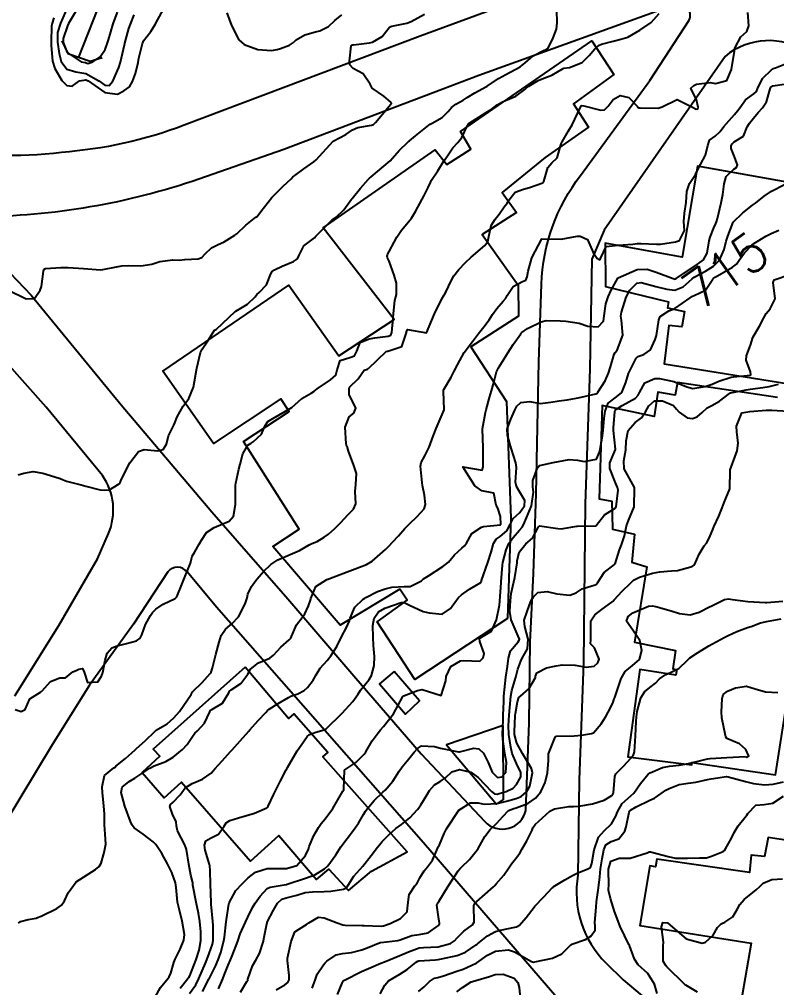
# Model space of a CAD drawing. Header units: metres. Extents: x 292545 to 299085, y 7450245 to 7463078.
# Drawn here: x 298413.3 to 298492.7, y 7451201.5 to 7451303 of the extents above; entities that cross this region are included whole.
import ezdxf
from ezdxf.enums import TextEntityAlignment as Align

# ---------------------------------------------------------------- set-up
doc = ezdxf.new("R2010")
doc.units = ezdxf.units.M
for name, color, linetype in [('Cotas', 45, 'Continuous'), ('Curvas de Nivel 1m', 11, 'Continuous'), ('Curvas de Nivel 5m', 15, 'Continuous'), ('Edificações', 30, 'Continuous'), ('Hidrografia', 140, 'Continuous'), ('Pontes e viadutos', 190, 'Continuous'), ('Vias Primárias', 230, 'Continuous')]:
    doc.layers.add(name, color=color, linetype=linetype)
doc.styles.add('Style-STANDARD', font='STANDARD.shx')

msp = doc.modelspace()

# ---------------------------------------------------------------- linework, layer by layer
at = {"layer": 'Curvas de Nivel 1m', "flags": 128}
for points, elevation in [([(298413.18, 7451255.27), (298413.78, 7451255.45), (298414.74, 7451255.6), (298415.78, 7451255.45), (298417.46, 7451254.93), (298417.77, 7451254.8), (298417.9, 7451254.73), (298418.23, 7451254.6), (298419.77, 7451254.21), (298420.26, 7451254.08), (298421.76, 7451253.68), (298422.67, 7451253.64), (298423.77, 7451254.33), (298423.86, 7451254.45), (298423.9, 7451254.54), (298423.98, 7451254.74), (298424.87, 7451256.52), (298425.8, 7451257.71), (298426.4, 7451257.91), (298427.81, 7451257.78), (298428.36, 7451257.93), (298428.71, 7451258.48), (298428.94, 7451259.36), (298429.48, 7451260.47), (298429.61, 7451260.71), (298429.85, 7451261.34), (298430.47, 7451262.46), (298431.05, 7451263.28), (298431.55, 7451264.45), (298431.91, 7451266.44), (298432.28, 7451268.09), (298432.45, 7451268.43), (298433.05, 7451269.32), (298433.74, 7451270.42), (298433.89, 7451270.5), (298433.96, 7451270.54), (298435.93, 7451272.39), (298435.98, 7451272.42), (298437.22, 7451273.15), (298438, 7451273.94), (298438.2, 7451274.17), (298438.42, 7451274.37), (298439.19, 7451275.19), (298439.66, 7451276.35), (298439.8, 7451276.59), (298440.04, 7451276.76), (298440.85, 7451277.14), (298442.05, 7451277.62), (298442.45, 7451277.91), (298442.61, 7451278.31), (298443.1, 7451279.27), (298444.08, 7451280.02), (298444.24, 7451280.13), (298444.39, 7451280.3), (298446.1, 7451281.99), (298446.26, 7451282.11), (298446.49, 7451282.27), (298447.3, 7451283.07), (298448.12, 7451284.16), (298448.16, 7451284.22), (298448.18, 7451284.25), (298449.05, 7451285.33), (298449.85, 7451286.23), (298450, 7451286.39), (298450.16, 7451286.52), (298452.17, 7451288.2), (298453.1, 7451289.28), (298454.06, 7451290.18), (298454.13, 7451290.24), (298454.19, 7451290.29), (298454.83, 7451290.8), (298456.22, 7451291.95), (298456.34, 7451292.03), (298456.58, 7451292.15), (298457.63, 7451292.74), (298458.24, 7451293.36), (298458.59, 7451293.78), (298459.04, 7451294.12), (298459.81, 7451294.56), (298460.25, 7451294.83), (298461.03, 7451295.33), (298462.27, 7451295.98), (298462.33, 7451296.02), (298462.43, 7451296.08), (298463.51, 7451296.84), (298464.28, 7451297.23), (298465.78, 7451298.04), (298466.3, 7451298.47), (298467.14, 7451299.19), (298468.31, 7451299.79), (298468.47, 7451299.85), (298468.72, 7451300.01), (298469.23, 7451301.1), (298469.58, 7451302), (298469.67, 7451302.67), (298469.64, 7451304)], 709), ([(298413.22, 7451208.24), (298413.44, 7451208.44), (298414.24, 7451208.65), (298415.08, 7451208.79), (298415.22, 7451208.83), (298415.59, 7451209), (298417.23, 7451209.8), (298417.71, 7451210.13), (298418.02, 7451210.6), (298418.42, 7451211.43), (298419.27, 7451212.59), (298421.29, 7451213.88), (298421.66, 7451214.18), (298421.88, 7451214.55), (298422.18, 7451215.67), (298422.35, 7451216.55), (298422.31, 7451217.57), (298422.22, 7451218.55), (298422.22, 7451219.68), (298422.16, 7451220.55), (298422.02, 7451221.91), (298421.98, 7451222.55), (298422.23, 7451223.72), (298423.2, 7451224.54), (298423.33, 7451224.62), (298423.41, 7451224.71), (298424.42, 7451225.53), (298425.43, 7451226.42), (298425.54, 7451226.52), (298426.53, 7451227.42), (298427.46, 7451228.33), (298427.55, 7451228.4), (298427.65, 7451228.49), (298428.78, 7451229.17), (298429.48, 7451229.77), (298430.07, 7451230.46), (298431.3, 7451232.24), (298431.43, 7451232.44), (298431.46, 7451232.49), (298431.5, 7451232.55), (298432.45, 7451233.5), (298433.31, 7451234.42), (298433.4, 7451234.56), (298433.54, 7451235.02), (298433.81, 7451236.16), (298433.89, 7451236.42), (298434.25, 7451237.73), (298434.46, 7451238.41), (298434.92, 7451239.07), (298435.6, 7451239.68), (298436.27, 7451240.39), (298436.97, 7451241.73), (298437.17, 7451242.38), (298437.26, 7451242.75), (298437.64, 7451243.57), (298437.98, 7451244.04), (298438.23, 7451244.36), (298438.9, 7451245.12), (298439.67, 7451245.87), (298440.39, 7451246.34), (298441.68, 7451246.9), (298442.66, 7451247.34), (298443.69, 7451247.93), (298443.94, 7451248.05), (298444.5, 7451248.29), (298445.25, 7451248.73), (298445.7, 7451249.06), (298446.36, 7451249.63), (298446.98, 7451250.26), (298447.73, 7451251.06), (298448.31, 7451251.67), (298448.56, 7451252.24), (298448.49, 7451253.51), (298448.56, 7451254.24), (298448.62, 7451255.41), (298448.34, 7451256.24), (298447.81, 7451257.74), (298447.68, 7451258.12), (298447.63, 7451258.25), (298447.55, 7451258.52), (298447.44, 7451260.26), (298447.85, 7451261.34), (298448.36, 7451261.74), (298448.56, 7451262.24), (298447.88, 7451263.7), (298447.86, 7451264.25), (298447.85, 7451264.28), (298447.89, 7451264.46), (298448.8, 7451265.34), (298449.45, 7451266.23), (298449.79, 7451266.35), (298449.91, 7451266.4), (298451.76, 7451268.2), (298451.89, 7451268.24), (298451.93, 7451268.24), (298453.39, 7451268.73), (298453.88, 7451270.18), (298453.88, 7451270.26), (298453.97, 7451270.51), (298455.96, 7451270.16), (298456.81, 7451272.15), (298457.57, 7451273.71), (298457.82, 7451274.13), (298457.9, 7451274.24), (298458.01, 7451274.41), (298458.55, 7451275.6), (298458.83, 7451276.12), (298459.35, 7451276.8), (298460.05, 7451277.54), (298460.64, 7451278.1), (298462.07, 7451279.3), (298462.4, 7451279.75), (298462.46, 7451280.08), (298462.75, 7451281.42), (298463.16, 7451282.07), (298463.59, 7451282.59), (298464.12, 7451283.36), (298464.41, 7451283.77), (298464.6, 7451284.06), (298465.28, 7451284.9), (298466.14, 7451285.23), (298466.78, 7451285.39), (298468.15, 7451285.88), (298468.22, 7451285.94), (298468.25, 7451286.01), (298468.68, 7451287.5), (298469.12, 7451288), (298469.66, 7451288.52), (298470.1, 7451289.99), (298470.13, 7451290.06), (298470.2, 7451290.17), (298470.85, 7451291.34), (298471.22, 7451291.98), (298472.1, 7451293.82), (298472.19, 7451293.96), (298472.24, 7451293.99), (298472.47, 7451293.96), (298474.24, 7451293.52), (298474.64, 7451293.54), (298475, 7451293.93), (298475.53, 7451294.64), (298476.25, 7451295.04), (298477.17, 7451294.82), (298478.09, 7451293.89), (298478.16, 7451293.8), (298478.24, 7451293.76), (298478.37, 7451293.76), (298480.24, 7451293.7), (298480.66, 7451293.86), (298482.25, 7451294.63), (298483.84, 7451293.82), (298484.24, 7451293.62), (298484.4, 7451293.66), (298484.44, 7451293.82), (298484.25, 7451294.58), (298483.68, 7451295.83), (298483.99, 7451296.1), (298484.27, 7451296.23), (298485.69, 7451296.39), (298486.27, 7451296.31), (298487.45, 7451296.61), (298487.93, 7451297.78), (298488.24, 7451299.7), (298488.25, 7451299.77), (298488.26, 7451299.83), (298488.32, 7451300.07), (298488.92, 7451301.18), (298489.54, 7451301.76), (298489.75, 7451302.36), (298489.66, 7451303.76)], 711), ([(298416.9, 7451303.18), (298416.74, 7451302.63), (298416.66, 7451302.3), (298416.64, 7451300.63), (298416.64, 7451300.3), (298416.78, 7451298.63), (298417.03, 7451297.88), (298417.75, 7451296.62), (298418.27, 7451296.1), (298418.83, 7451296.04), (298419.6, 7451296.59), (298420.27, 7451296.69), (298420.52, 7451296.58), (298422.25, 7451295.35), (298423.6, 7451295.2), (298424.26, 7451295.52), (298424.83, 7451295.96), (298425.15, 7451296.52), (298425.46, 7451297.34), (298425.75, 7451298.52), (298425.84, 7451298.97), (298426.22, 7451300.51), (298426.24, 7451300.58), (298426.32, 7451300.76), (298427.09, 7451301.74), (298427.55, 7451302.5), (298427.82, 7451303.02), (298428.36, 7451304.03)], 707), ([(298418.36, 7451304.31), (298417.6, 7451302.62), (298417.31, 7451301.64), (298417.31, 7451300.62), (298417.47, 7451299.46), (298417.68, 7451298.62), (298418.28, 7451297.82), (298419.22, 7451297.53), (298420.28, 7451297.35), (298421.62, 7451296.57), (298422.27, 7451296.13), (298422.71, 7451296.11), (298423.1, 7451296.55), (298423.74, 7451297.99), (298423.92, 7451298.54), (298424.31, 7451300.34), (298424.34, 7451300.5), (298424.35, 7451300.53), (298424.79, 7451302.07), (298424.95, 7451302.52), (298425.35, 7451303.52)], 706), ([(298435.05, 7451303.71), (298435.54, 7451302.4), (298436.32, 7451300.88), (298436.85, 7451300.38), (298438.31, 7451299.86), (298439.74, 7451299.78), (298440.31, 7451299.88), (298440.68, 7451299.97), (298441.61, 7451300.33), (298442.03, 7451300.61), (298442.32, 7451300.87), (298443.22, 7451301.42), (298444.33, 7451301.71), (298444.8, 7451301.83), (298445.71, 7451302.28), (298446.35, 7451302.9), (298447.1, 7451303.52)], 707), ([(298412.09, 7451274.68), (298414, 7451273.71), (298414.89, 7451273.75), (298415.49, 7451274.64), (298415.62, 7451275.03), (298415.85, 7451276.63), (298415.86, 7451276.81), (298416.04, 7451276.91), (298417.64, 7451277.01), (298418.04, 7451277.01), (298418.43, 7451277), (298420.04, 7451276.9), (298421.81, 7451276.78), (298422.04, 7451276.8), (298423.5, 7451277.08), (298424.04, 7451277.17), (298424.71, 7451277.2), (298426.04, 7451277.17), (298427.19, 7451277.35), (298428.04, 7451277.64), (298429.38, 7451277.81), (298430.05, 7451277.78), (298430.64, 7451277.86), (298432.05, 7451277.9), (298432.43, 7451278.05), (298432.79, 7451278.43), (298433.43, 7451279.06), (298434.07, 7451279.38), (298434.77, 7451279.71), (298435.89, 7451280.39), (298436.08, 7451280.55), (298437.02, 7451281.45), (298438.1, 7451282.27), (298438.21, 7451282.37), (298438.62, 7451282.87), (298439.76, 7451284.35), (298439.93, 7451284.54), (298440.13, 7451284.74), (298440.95, 7451285.52), (298441.78, 7451286.32), (298441.97, 7451286.51), (298442.16, 7451286.66), (298443.13, 7451287.34), (298444.17, 7451288.08), (298444.41, 7451288.3), (298446.19, 7451290.27), (298447.51, 7451290.95), (298448.21, 7451291.44), (298448.76, 7451291.7), (298450.22, 7451291.92), (298450.43, 7451292.02), (298450.62, 7451292.22), (298452.24, 7451294.14), (298452.28, 7451294.17), (298452.31, 7451294.2), (298452.25, 7451294.36), (298451.51, 7451294.96), (298450.27, 7451295.8), (298450.05, 7451296.22), (298449.35, 7451297.3), (298448.29, 7451297.89), (298447.94, 7451298.25), (298447.9, 7451298.65), (298448.07, 7451300.25), (298448.22, 7451300.34), (298448.31, 7451300.36), (298449.98, 7451300.56), (298450.32, 7451300.64), (298451.32, 7451301.22), (298452.11, 7451302.2), (298452.25, 7451302.29), (298452.34, 7451302.32), (298453.9, 7451302.64), (298454.35, 7451302.81), (298455.76, 7451303.56)], 708), ([(298427.53, 7451200.49), (298428.11, 7451201.51), (298428.91, 7451202.47), (298429.02, 7451202.61), (298429.16, 7451203.02), (298429.49, 7451204.14), (298429.62, 7451204.47), (298430.14, 7451205.51), (298430.54, 7451206.46), (298430.61, 7451207.05), (298430.38, 7451208.46), (298430.08, 7451209.62), (298429.89, 7451210.46), (298429.74, 7451211.99), (298429.67, 7451212.47), (298429.28, 7451213.55), (298428.84, 7451214.47), (298428.22, 7451215.56), (298427.61, 7451216.49), (298427.32, 7451216.78), (298426.27, 7451217.57), (298425.34, 7451218.26), (298425.14, 7451218.52), (298424.96, 7451218.91), (298424.35, 7451220.53), (298423.96, 7451221.96), (298424.08, 7451222.53), (298424.8, 7451223.12), (298425.4, 7451223.45), (298426.97, 7451224.5), (298427.42, 7451224.76), (298428.67, 7451225.22), (298429.42, 7451225.66), (298430.41, 7451226.46), (298430.9, 7451226.99), (298431.45, 7451227.81), (298431.71, 7451228.19), (298431.97, 7451228.43), (298432.69, 7451229.21), (298433.26, 7451230.42), (298433.34, 7451230.57), (298433.49, 7451230.65), (298434.59, 7451231.31), (298435.25, 7451232.4), (298435.34, 7451232.57), (298435.51, 7451232.72), (298436.51, 7451233.4), (298437.23, 7451234.37), (298437.54, 7451234.89), (298438.37, 7451235.54), (298439.55, 7451236.05), (298439.93, 7451236.34), (298440.71, 7451237.19), (298441.58, 7451237.96), (298441.75, 7451238.15), (298441.84, 7451238.32), (298442.36, 7451239.54), (298442.94, 7451240.31), (298443.23, 7451240.68), (298443.62, 7451241.54), (298443.8, 7451242.12), (298443.84, 7451242.3), (298444.37, 7451243.57), (298445.52, 7451244.28), (298445.62, 7451244.31), (298445.65, 7451244.32), (298445.72, 7451244.35), (298447.66, 7451245.08), (298448.51, 7451245.4), (298449.67, 7451245.87), (298450.27, 7451246.22), (298451.69, 7451247.44), (298452.06, 7451247.82), (298452.41, 7451248.19), (298453.02, 7451248.87), (298453.71, 7451249.63), (298453.98, 7451249.91), (298454.23, 7451250.17), (298455, 7451250.9), (298455.74, 7451251.7), (298455.85, 7451252.16), (298455.76, 7451253.12), (298455.55, 7451254.16), (298455.52, 7451254.42), (298455.33, 7451256.16), (298455.4, 7451256.56), (298455.8, 7451257.26), (298456.24, 7451258.15), (298456.67, 7451259.31), (298457, 7451260.14), (298457.81, 7451262.08), (298457.82, 7451262.13), (298457.75, 7451264.01), (298457.76, 7451264.13), (298457.79, 7451264.23), (298457.89, 7451264.39), (298458.54, 7451265.49), (298458.87, 7451266.12), (298459.22, 7451266.81), (298459.93, 7451268.11), (298460.79, 7451269.26), (298461.42, 7451270.09), (298461.97, 7451270.79), (298462.53, 7451271.52), (298462.9, 7451272.07), (298463.33, 7451272.72), (298464, 7451273.46), (298464.27, 7451273.79), (298464.42, 7451274.06), (298465.04, 7451275.03), (298466.03, 7451275.54), (298466.38, 7451275.69), (298466.53, 7451276.03), (298466.62, 7451276.61), (298467.01, 7451278.03), (298468.07, 7451280.01), (298470.07, 7451279.99), (298471.75, 7451280.29), (298472.08, 7451280.31), (298472.83, 7451279.95), (298473.42, 7451278.59), (298473.87, 7451277.94), (298474.05, 7451277.81), (298474.14, 7451277.85), (298474.22, 7451277.94), (298474.79, 7451279.21), (298476.07, 7451279.36), (298477.61, 7451279.44), (298478.07, 7451279.51), (298478.43, 7451279.52), (298480.07, 7451279.44), (298480.49, 7451279.45), (298482.07, 7451279.71), (298482.48, 7451279.84), (298483.02, 7451280.9), (298482.94, 7451281.84), (298483, 7451282.72), (298483.19, 7451283.83), (298483.27, 7451284.96), (298483.55, 7451285.83), (298484.16, 7451286.77), (298484.5, 7451287.49), (298484.68, 7451287.81), (298485.22, 7451288.77), (298485.45, 7451289.81), (298485.64, 7451290.36), (298486.21, 7451290.78), (298486.75, 7451291.26), (298487.14, 7451291.79), (298488.24, 7451293.06), (298488.58, 7451293.42), (298488.81, 7451293.76), (298489.41, 7451294.6), (298490.26, 7451295.23), (298490.54, 7451295.47), (298490.67, 7451295.75), (298491.2, 7451296.82), (298492.14, 7451297.73), (298492.22, 7451297.81), (298492.29, 7451297.86), (298492.53, 7451297.96), (298494.3, 7451298.66)], 712), ([(298430.17, 7451201.42), (298430.97, 7451202.45), (298431.06, 7451202.55), (298431.16, 7451202.74), (298431.84, 7451204.44), (298432.16, 7451205.41), (298432.32, 7451206.43), (298432.31, 7451207.33), (298432.22, 7451208.44), (298432.08, 7451209.29), (298431.82, 7451210.44), (298431.5, 7451212.22), (298431.48, 7451212.45), (298431.45, 7451212.63), (298431.28, 7451213.3), (298431.06, 7451214.45), (298430.82, 7451215.96), (298430.65, 7451216.45), (298429.88, 7451217.92), (298429.77, 7451218.46), (298429.75, 7451218.87), (298429.36, 7451219.69), (298429.06, 7451220.47), (298429.15, 7451220.69), (298429.37, 7451220.9), (298430.14, 7451221.7), (298430.68, 7451222.45), (298431.4, 7451222.89), (298432.49, 7451223.35), (298433.41, 7451223.99), (298433.62, 7451224.21), (298433.79, 7451224.42), (298434.54, 7451225.29), (298435.43, 7451226.26), (298435.56, 7451226.4), (298436.45, 7451227.38), (298437.34, 7451228.37), (298437.46, 7451228.51), (298438.34, 7451229.49), (298439.12, 7451230.35), (298439.3, 7451230.54), (298439.49, 7451230.68), (298440.43, 7451231.27), (298441.5, 7451231.92), (298441.77, 7451232.05), (298442.48, 7451232.31), (298443.16, 7451232.65), (298443.51, 7451232.97), (298444.08, 7451233.74), (298444.4, 7451234.29), (298444.84, 7451234.99), (298445.55, 7451235.78), (298445.96, 7451236.27), (298446.56, 7451237.27), (298447.07, 7451238.26), (298447.59, 7451239.26), (298447.89, 7451239.96), (298447.96, 7451240.25), (298448.46, 7451241.4), (298449.35, 7451242.23), (298449.52, 7451242.34), (298449.63, 7451242.4), (298450.82, 7451243.03), (298451.64, 7451243.31), (298452.35, 7451243.49), (298453.64, 7451243.56), (298454.25, 7451243.57), (298455.45, 7451244.16), (298455.55, 7451244.26), (298455.65, 7451244.35), (298456.17, 7451244.66), (298457.67, 7451245.65), (298457.95, 7451245.85), (298458.26, 7451246.12), (298458.92, 7451246.87), (298459.69, 7451247.59), (298459.97, 7451247.83), (298460.18, 7451248.11), (298460.71, 7451249.1), (298461.72, 7451249.78), (298461.96, 7451249.84), (298463.72, 7451250.03), (298463.74, 7451250.04), (298463.75, 7451250.06), (298463.73, 7451250.89), (298463.45, 7451251.78), (298463.28, 7451252.07), (298463.04, 7451253.36), (298461.77, 7451253.59), (298461.04, 7451254.1), (298459.79, 7451256.11), (298461.79, 7451255.76), (298461.91, 7451256.09), (298461.91, 7451256.2), (298461.92, 7451258.09), (298461.84, 7451260.08), (298462.15, 7451261.79), (298462.23, 7451262.08), (298462.59, 7451263.36), (298462.77, 7451264.07), (298463.01, 7451264.96), (298463.32, 7451266.07), (298463.51, 7451266.47), (298463.92, 7451267.15), (298464.27, 7451267.71), (298464.49, 7451268.05), (298465.07, 7451268.93), (298465.84, 7451270.04), (298465.89, 7451270.12), (298465.96, 7451270.19), (298466.56, 7451270.62), (298467.98, 7451271.32), (298468.52, 7451271.46), (298469.98, 7451271.43), (298470.59, 7451271.37), (298471.97, 7451271.17), (298472.87, 7451270.85), (298473.97, 7451270.77), (298474.53, 7451271.38), (298474.58, 7451271.93), (298474.75, 7451273.18), (298475.01, 7451273.93), (298475.32, 7451274.62), (298476.03, 7451275.88), (298476.05, 7451275.91), (298478.04, 7451276.81), (298479.11, 7451276.82), (298480.04, 7451276.53), (298481.83, 7451275.85), (298482.03, 7451275.8), (298482.07, 7451275.81), (298482.13, 7451275.85), (298484.05, 7451277.15), (298484.46, 7451277.41), (298484.99, 7451277.81), (298485.37, 7451278.5), (298485.61, 7451279.8), (298485.69, 7451280.19), (298486.09, 7451281.17), (298486.28, 7451281.62), (298486.35, 7451281.8), (298486.47, 7451282.15), (298486.85, 7451283.79), (298487.01, 7451284.67), (298487.18, 7451285.78), (298487.39, 7451286.55), (298488.17, 7451287.32), (298488.45, 7451287.48), (298488.57, 7451287.77), (298488.18, 7451288.79), (298487.89, 7451289.47), (298487.91, 7451289.77), (298488, 7451289.96), (298488.2, 7451290.17), (298489.18, 7451290.79), (298489.58, 7451291.76), (298489.82, 7451292.16), (298490.23, 7451292.66), (298490.73, 7451293.25), (298491.17, 7451293.74), (298491.6, 7451294.39), (298491.98, 7451295.73), (298492.07, 7451295.93), (298492.27, 7451296.05), (298493.7, 7451296.28)], 713), ([(298431.13, 7451200.86), (298431.78, 7451201.8), (298432.11, 7451202.44), (298432.81, 7451204.06), (298432.95, 7451204.42), (298433.18, 7451205.06), (298433.54, 7451206.06), (298433.61, 7451206.42), (298433.6, 7451208.03), (298433.59, 7451208.42), (298433.42, 7451210.24), (298433.41, 7451210.42), (298433.34, 7451212.35), (298433.34, 7451212.42), (298433.29, 7451213.68), (298433.25, 7451214.38), (298433.24, 7451214.42), (298432.78, 7451215.9), (298432.71, 7451216.43), (298432.84, 7451216.9), (298433.32, 7451217.18), (298434.18, 7451217.57), (298434.77, 7451218.41), (298434.98, 7451218.77), (298435.35, 7451219), (298436.26, 7451219.29), (298437.36, 7451219.6), (298437.94, 7451219.78), (298439.25, 7451220.35), (298439.31, 7451220.4), (298439.37, 7451220.51), (298439.96, 7451221.77), (298440.24, 7451222.34), (298440.63, 7451223.11), (298441.27, 7451224.33), (298441.33, 7451224.42), (298441.42, 7451224.57), (298442.43, 7451226.32), (298442.82, 7451226.93), (298443.46, 7451227.82), (298443.71, 7451228.05), (298444.38, 7451228.29), (298445.24, 7451228.51), (298445.47, 7451228.63), (298447.12, 7451230.26), (298447.49, 7451230.64), (298448.24, 7451231.5), (298448.77, 7451232.24), (298449.06, 7451232.68), (298449.52, 7451233.24), (298449.96, 7451233.79), (298450.21, 7451234.22), (298450.48, 7451235.28), (298450.51, 7451236.22), (298450.42, 7451237.37), (298450.37, 7451238.22), (298450.36, 7451239.46), (298450.47, 7451240.22), (298450.93, 7451240.9), (298451.61, 7451241.29), (298453.33, 7451241.89), (298453.62, 7451241.89), (298454.19, 7451241.6), (298455.61, 7451240.94), (298456.24, 7451240.78), (298457.61, 7451240.65), (298458.49, 7451241.25), (298459.1, 7451242.12), (298459.33, 7451242.41), (298459.63, 7451242.68), (298460.46, 7451243.28), (298461.65, 7451243.98), (298461.7, 7451244.04), (298461.72, 7451244.09), (298461.74, 7451244.18), (298462.41, 7451246.08), (298462.75, 7451247.14), (298463, 7451248.07), (298463.26, 7451248.51), (298463.7, 7451248.8), (298464.38, 7451249.39), (298464.75, 7451250.05), (298465.07, 7451250.7), (298465.74, 7451251.31), (298466.24, 7451252.03), (298466.28, 7451252.57), (298465.76, 7451253.45), (298465.39, 7451254.04), (298465.3, 7451254.51), (298465.39, 7451256.04), (298465.32, 7451256.53), (298464.83, 7451258.05), (298464.45, 7451259.44), (298464.43, 7451260.05), (298464.81, 7451261.09), (298465.24, 7451262.05), (298465.44, 7451262.47), (298465.87, 7451262.86), (298466.79, 7451262.94), (298467.87, 7451262.76), (298469, 7451262.87), (298469.87, 7451263.03), (298470.72, 7451263.13), (298471.88, 7451263.33), (298473.7, 7451263.76), (298473.88, 7451263.84), (298473.92, 7451263.91), (298473.94, 7451263.94), (298474.69, 7451265.14), (298475.04, 7451265.93), (298475.26, 7451266.59), (298475.64, 7451267.92), (298475.75, 7451268.11), (298475.94, 7451268.34), (298476.55, 7451269.91), (298476.42, 7451271.47), (298476.34, 7451271.91), (298476.4, 7451272.33), (298476.91, 7451273.91), (298477.28, 7451274.63), (298478.03, 7451275.37), (298478.48, 7451275.44), (298480.02, 7451275.03), (298481.16, 7451274.72), (298482.01, 7451274.64), (298482.88, 7451274.98), (298483.8, 7451275.82), (298484.03, 7451275.99), (298485.22, 7451276.63), (298486.05, 7451277.16), (298486.67, 7451277.79), (298487.16, 7451278.88), (298487.39, 7451279.78), (298487.55, 7451280.31), (298488.1, 7451281.77), (298489.13, 7451282.74), (298490.12, 7451283.53), (298490.25, 7451283.62), (298490.45, 7451283.75), (298491.36, 7451284.5), (298492.14, 7451285.02), (298493.48, 7451285.71)], 714), ([(298434.19, 7451201.35), (298434.61, 7451202.41), (298434.75, 7451202.81), (298435.17, 7451203.83), (298435.42, 7451204.4), (298435.6, 7451204.81), (298436.2, 7451206.38), (298436.46, 7451207.12), (298436.99, 7451208.37), (298437.23, 7451208.89), (298437.72, 7451209.88), (298438, 7451210.36), (298438.54, 7451211.07), (298439.27, 7451211.87), (298439.58, 7451212.04), (298441.27, 7451212.29), (298441.3, 7451212.3), (298441.37, 7451212.33), (298443.28, 7451212.97), (298444.26, 7451213.31), (298445.29, 7451213.95), (298445.62, 7451214.28), (298446.46, 7451215.42), (298447, 7451216.25), (298447.14, 7451216.43), (298447.32, 7451216.66), (298448.01, 7451217.57), (298448.5, 7451218.24), (298448.83, 7451218.75), (298449.36, 7451219.64), (298449.58, 7451220.01), (298449.74, 7451220.23), (298450.47, 7451221.12), (298451.38, 7451221.98), (298451.64, 7451222.21), (298452.46, 7451223.14), (298453.11, 7451224.18), (298453.42, 7451224.65), (298454.11, 7451225.49), (298454.67, 7451226.17), (298455.02, 7451226.58), (298455.44, 7451226.86), (298456.8, 7451226.79), (298457.44, 7451226.61), (298459.33, 7451226.22), (298459.43, 7451226.22), (298460.94, 7451226.6), (298461.44, 7451226.52), (298461.95, 7451226.08), (298462.44, 7451225.09), (298462.86, 7451224.07), (298463.4, 7451223.53), (298463.88, 7451223.58), (298464.27, 7451224.05), (298464.37, 7451225.11), (298464.18, 7451226.05), (298463.96, 7451227.55), (298463.93, 7451228.06), (298463.99, 7451229.55), (298464.01, 7451230.05), (298464.06, 7451231.49), (298464.09, 7451232.05), (298464.21, 7451233.37), (298464.3, 7451234.05), (298464.45, 7451235.15), (298464.56, 7451236.05), (298464.79, 7451236.81), (298465.57, 7451237.76), (298465.69, 7451237.92), (298465.7, 7451238.04), (298465.58, 7451238.33), (298464.84, 7451240.05), (298464.72, 7451240.94), (298464.77, 7451242.05), (298464.86, 7451242.82), (298465.13, 7451244.05), (298465.22, 7451244.49), (298465.46, 7451246.04), (298465.49, 7451246.23), (298465.68, 7451247.14), (298466.38, 7451248.03), (298467.08, 7451248.64), (298467.72, 7451249.81), (298467.8, 7451249.93), (298469.72, 7451249.64), (298470.09, 7451249.61), (298471.72, 7451249.88), (298471.8, 7451249.89), (298473.72, 7451249.9), (298473.74, 7451249.92), (298473.75, 7451249.94), (298474.61, 7451251.06), (298475.74, 7451251.77), (298475.82, 7451251.84), (298475.84, 7451251.92), (298476.04, 7451253.64), (298476, 7451253.92), (298475.77, 7451254.41), (298475.17, 7451255.93), (298475.19, 7451256.53), (298475.78, 7451257.92), (298475.78, 7451257.95), (298475.56, 7451259.92), (298475.56, 7451260.21), (298475.7, 7451261.92), (298475.74, 7451262.04), (298475.87, 7451262.14), (298476.48, 7451262.52), (298477.88, 7451263.31), (298478.16, 7451263.61), (298478.3, 7451263.89), (298478.86, 7451264.92), (298479.91, 7451265.38), (298480.39, 7451265.38), (298481.9, 7451265.04), (298483.24, 7451264.49), (298483.89, 7451264.32), (298485.17, 7451264.53), (298485.9, 7451264.79), (298486.6, 7451265.1), (298487.91, 7451265.49), (298488.16, 7451265.53), (298489.91, 7451265.72), (298489.94, 7451265.72), (298489.97, 7451265.75), (298489.92, 7451266.06), (298489.47, 7451267.3), (298489.52, 7451267.76), (298489.95, 7451268.98), (298490.13, 7451269.57), (298490.21, 7451269.75), (298490.86, 7451270.85), (298491.32, 7451271.74), (298491.55, 7451272.17), (298491.99, 7451272.66), (298492.5, 7451273.72), (298492.31, 7451275.44), (298492.41, 7451275.72), (298494.04, 7451276.28)], 716), ([(298436.48, 7451201.03), (298437.15, 7451202.14), (298437.23, 7451202.29), (298437.26, 7451202.37), (298437.74, 7451203.79), (298438.07, 7451204.36), (298438.46, 7451205.08), (298438.88, 7451206.35), (298438.94, 7451206.6), (298439.22, 7451208.02), (298439.26, 7451208.31), (298439.28, 7451208.35), (298439.95, 7451209.63), (298440.37, 7451210.34), (298440.81, 7451210.77), (298441.25, 7451210.92), (298442.37, 7451211.2), (298443.26, 7451211.45), (298444.02, 7451211.54), (298445.26, 7451211.56), (298445.94, 7451211.59), (298447.27, 7451211.81), (298447.57, 7451211.95), (298447.77, 7451212.25), (298448.34, 7451213.18), (298449.29, 7451214.23), (298450.18, 7451215.34), (298450.85, 7451216.21), (298451.05, 7451216.48), (298451.32, 7451216.8), (298452.03, 7451217.51), (298452.77, 7451218.19), (298453.35, 7451218.61), (298454.24, 7451219.28), (298455.04, 7451220.16), (298455.17, 7451220.36), (298455.37, 7451220.66), (298455.95, 7451221.58), (298456.29, 7451222.15), (298456.8, 7451222.74), (298457.4, 7451223.09), (298458.01, 7451223.53), (298458.61, 7451224.12), (298459.42, 7451224.37), (298460.6, 7451224.1), (298461.4, 7451223.53), (298462.77, 7451222.07), (298463.11, 7451221.8), (298463.38, 7451221.79), (298463.6, 7451221.84), (298464.32, 7451222.05), (298465.04, 7451222.4), (298465.39, 7451222.78), (298465.85, 7451223.59), (298465.87, 7451224.04), (298465.42, 7451224.98), (298464.96, 7451226.04), (298464.8, 7451226.69), (298464.6, 7451228.05), (298464.58, 7451228.94), (298464.64, 7451230.05), (298464.69, 7451230.85), (298464.8, 7451232.05), (298464.9, 7451232.66), (298465.33, 7451234.04), (298465.37, 7451234.2), (298465.54, 7451234.87), (298465.84, 7451235.74), (298466, 7451236.04), (298466.56, 7451237.03), (298466.63, 7451238.03), (298466.26, 7451239.37), (298466.21, 7451240.03), (298466.53, 7451240.95), (298466.9, 7451242.02), (298467.17, 7451242.48), (298467.64, 7451242.94), (298468.62, 7451243.02), (298469.63, 7451242.78), (298470.98, 7451242.63), (298471.64, 7451242.9), (298472.28, 7451243.32), (298473.65, 7451243.73), (298473.79, 7451243.8), (298473.9, 7451243.94), (298474.58, 7451245.01), (298475.67, 7451245.85), (298475.71, 7451245.88), (298475.73, 7451245.92), (298476.2, 7451247.4), (298476.42, 7451247.91), (298476.73, 7451248.88), (298476.93, 7451249.91), (298477.15, 7451250.49), (298477.74, 7451251.9), (298477.78, 7451253.9), (298477.76, 7451253.94), (298476.7, 7451255.91), (298476.64, 7451256.75), (298476.85, 7451257.9), (298476.89, 7451258.84), (298477.11, 7451259.9), (298477.85, 7451260.76), (298478.51, 7451261.23), (298478.93, 7451261.88), (298479.26, 7451262.49), (298479.87, 7451263.03), (298480.69, 7451263.04), (298481.87, 7451262.54), (298482.18, 7451262.16), (298482.44, 7451261.84), (298483.28, 7451261.25), (298483.86, 7451261.18), (298484.32, 7451261.35), (298484.85, 7451261.81), (298485.4, 7451262.28), (298485.87, 7451262.53), (298486.67, 7451263), (298487.71, 7451263.78), (298487.81, 7451263.85), (298487.88, 7451263.88), (298489.46, 7451264.19), (298489.89, 7451264.24), (298491.22, 7451264.41), (298491.89, 7451264.52), (298492.86, 7451264.76)], 717), ([(298440.22, 7451201.25), (298441.14, 7451201.79), (298441.45, 7451202.03), (298441.58, 7451202.32), (298441.58, 7451202.75), (298441.4, 7451204.33), (298441.41, 7451204.57), (298441.8, 7451206.32), (298442.18, 7451207.34), (298443.22, 7451208.01), (298443.41, 7451208.11), (298443.65, 7451208.3), (298444.65, 7451208.87), (298445.23, 7451208.82), (298446.6, 7451208.27), (298447.22, 7451208.06), (298447.45, 7451208.03), (298449.22, 7451208), (298449.44, 7451208), (298451.22, 7451207.95), (298451.45, 7451207.97), (298452.15, 7451208.2), (298453.23, 7451208.74), (298453.96, 7451209.44), (298454.02, 7451210.17), (298454.16, 7451211.27), (298454.75, 7451212.17), (298454.99, 7451212.45), (298455.28, 7451213), (298455.72, 7451213.73), (298456.07, 7451214.15), (298456.59, 7451214.86), (298457.16, 7451216.14), (298457.21, 7451216.25), (298457.32, 7451216.47), (298457.81, 7451217.65), (298458.07, 7451218.13), (298459.36, 7451220.11), (298460.59, 7451220.88), (298461.37, 7451220.88), (298462.02, 7451220.73), (298463.37, 7451220.81), (298464.37, 7451221.06), (298465.38, 7451221.32), (298465.88, 7451221.53), (298466.45, 7451222.03), (298466.79, 7451222.63), (298467.07, 7451224.02), (298466.96, 7451224.48), (298466.02, 7451226.03), (298465.45, 7451227.14), (298465.2, 7451228.04), (298465.18, 7451228.33), (298465.28, 7451230.04), (298465.3, 7451230.23), (298465.5, 7451231.46), (298465.64, 7451231.9), (298465.81, 7451232.04), (298466.71, 7451232.84), (298467.38, 7451234.02), (298467.41, 7451234.14), (298467.54, 7451234.49), (298468.54, 7451235.01), (298469.55, 7451235.25), (298470.18, 7451235.35), (298471.55, 7451235.29), (298472.7, 7451235.11), (298473.55, 7451235.21), (298473.93, 7451235.55), (298474.05, 7451235.94), (298473.56, 7451237.14), (298473.17, 7451237.54), (298473.2, 7451237.95), (298473.21, 7451238.31), (298473.2, 7451239.95), (298473.61, 7451240.58), (298474.38, 7451241.17), (298475.38, 7451241.92), (298475.52, 7451242.03), (298475.63, 7451242.14), (298476.49, 7451243.06), (298477.34, 7451243.9), (298477.49, 7451244.06), (298477.66, 7451244.21), (298478.29, 7451244.52), (298479.66, 7451244.97), (298480.41, 7451245.11), (298481.66, 7451245.19), (298482.27, 7451245.24), (298483.67, 7451245.61), (298483.82, 7451245.67), (298484.07, 7451245.82), (298484.54, 7451246.96), (298485.08, 7451247.81), (298485.35, 7451248.15), (298485.71, 7451248.86), (298485.97, 7451249.54), (298486.09, 7451249.8), (298486.59, 7451250.93), (298486.94, 7451251.79), (298487.18, 7451252.36), (298487.76, 7451253.78), (298487.79, 7451255.78), (298488.54, 7451257.77), (298488.62, 7451258.57), (298488.51, 7451259.77), (298488.45, 7451260.37), (298489, 7451261.76), (298489.86, 7451261.92), (298491.57, 7451262.03), (298491.87, 7451262.03), (298492.17, 7451262.03), (298493.87, 7451261.95)], 718), ([(298444, 7451201.43), (298444.32, 7451202.29), (298444.53, 7451202.91), (298445.17, 7451203.87), (298445.36, 7451204.09), (298445.53, 7451204.28), (298446.51, 7451204.94), (298447.18, 7451205.07), (298448.12, 7451205.19), (298449.19, 7451205.46), (298449.76, 7451205.66), (298451.13, 7451206.21), (298451.18, 7451206.23), (298451.19, 7451206.23), (298452.95, 7451206.43), (298453.2, 7451206.49), (298454.42, 7451206.95), (298455.21, 7451207.06), (298456.14, 7451207.22), (298457.22, 7451208), (298457.29, 7451208.07), (298457.33, 7451208.14), (298457.34, 7451208.25), (298457.23, 7451208.9), (298457.06, 7451210.14), (298457.1, 7451210.28), (298457.25, 7451210.52), (298458.23, 7451212.13), (298459.29, 7451213.75), (298459.45, 7451213.95), (298459.64, 7451214.11), (298460.47, 7451214.93), (298461.31, 7451215.97), (298461.38, 7451216.09), (298462.07, 7451217.34), (298462.66, 7451218.07), (298463.35, 7451218.75), (298463.96, 7451219.45), (298464.57, 7451220.05), (298465.13, 7451220.28), (298465.37, 7451220.34), (298466.59, 7451220.8), (298467.38, 7451221.36), (298467.94, 7451222.01), (298468.4, 7451223), (298468.65, 7451224), (298468.74, 7451225.31), (298468.75, 7451226), (298469.45, 7451227.75), (298469.58, 7451227.86), (298471.45, 7451227.88), (298472.23, 7451227.96), (298473.27, 7451228.13), (298473.46, 7451228.22), (298474.26, 7451229.14), (298474.76, 7451229.93), (298475.02, 7451230.39), (298475.5, 7451231.32), (298475.65, 7451231.77), (298475.7, 7451231.92), (298476.15, 7451233.28), (298476.38, 7451233.91), (298476.8, 7451234.64), (298477.55, 7451235.26), (298478.28, 7451235.89), (298478.54, 7451236.86), (298478.33, 7451237.89), (298477.59, 7451238.96), (298476.94, 7451239.91), (298477.1, 7451240.41), (298477.61, 7451240.81), (298479.23, 7451241.49), (298479.62, 7451241.53), (298480.02, 7451241.46), (298481.61, 7451241), (298482.49, 7451240.72), (298483.61, 7451240.59), (298484.54, 7451240.88), (298485.62, 7451241.41), (298485.88, 7451241.53), (298486.37, 7451241.79), (298487.21, 7451242.2), (298487.63, 7451242.25), (298488.03, 7451242.18), (298489.63, 7451241.97), (298491.48, 7451241.88), (298491.62, 7451241.88), (298493.32, 7451242.02)], 719), ([(298451.13, 7451200.85), (298451.59, 7451201.76), (298452, 7451202.2), (298453.16, 7451202.9), (298453.96, 7451203.38), (298454.89, 7451204.16), (298455.06, 7451204.28), (298455.17, 7451204.31), (298456.91, 7451204.41), (298457.18, 7451204.44), (298457.55, 7451204.51), (298459.18, 7451204.85), (298460.07, 7451205.22), (298461.19, 7451205.99), (298461.25, 7451206.03), (298461.32, 7451206.09), (298462.36, 7451206.92), (298463.21, 7451207.38), (298463.74, 7451207.53), (298465.22, 7451207.83), (298465.39, 7451207.87), (298465.7, 7451208.04), (298466.42, 7451208.84), (298467.24, 7451209.92), (298467.33, 7451210.02), (298468.22, 7451210.97), (298469.19, 7451211.99), (298469.23, 7451212.03), (298469.26, 7451212.06), (298470.48, 7451212.78), (298471.28, 7451213.26), (298471.75, 7451213.5), (298472.89, 7451213.95), (298473.17, 7451214.08), (298473.3, 7451214.5), (298473.54, 7451215.95), (298474, 7451217.27), (298474.58, 7451217.93), (298475.35, 7451218.68), (298475.81, 7451219.47), (298475.98, 7451219.91), (298476.48, 7451220.8), (298477.38, 7451221.59), (298477.71, 7451221.9), (298478.4, 7451222.88), (298479.21, 7451223.87), (298479.41, 7451224.02), (298480.71, 7451224.57), (298481.42, 7451224.71), (298482.45, 7451224.81), (298483.42, 7451224.99), (298485, 7451225.38), (298485.43, 7451225.49), (298485.7, 7451225.53), (298487.43, 7451225.64), (298489.4, 7451225.72), (298489.43, 7451225.71), (298489.54, 7451225.64), (298489.76, 7451225.75), (298489.44, 7451226.46), (298488.76, 7451227.07), (298487.45, 7451227.62), (298487.35, 7451227.78), (298487.31, 7451227.93), (298486.92, 7451229.79), (298486.88, 7451230.4), (298486.95, 7451231.79), (298487.07, 7451232.22), (298487.51, 7451232.58), (298488.35, 7451232.93), (298489.52, 7451233.11), (298490.42, 7451232.84), (298491.51, 7451232.52), (298492.78, 7451232.45)], 721), ([(298455.14, 7451201.09), (298455.72, 7451201.58), (298456.27, 7451202.15), (298456.81, 7451202.49), (298457.16, 7451202.57), (298457.74, 7451202.72), (298459.16, 7451203.2), (298459.83, 7451203.44), (298461.17, 7451204.05), (298461.2, 7451204.06), (298461.24, 7451204.09), (298462.37, 7451204.89), (298463.19, 7451205.3), (298464.57, 7451205.44), (298465.19, 7451205.25), (298466.97, 7451204.23), (298467.17, 7451204.15), (298467.33, 7451204.18), (298469.18, 7451204.57), (298470.14, 7451205.02), (298471.1, 7451205.97), (298471.15, 7451206.01), (298471.19, 7451206.04), (298472.63, 7451206.53), (298473.21, 7451206.89), (298473.64, 7451207.52), (298473.64, 7451207.94), (298473.61, 7451208.33), (298473.75, 7451209.94), (298473.8, 7451210.49), (298473.99, 7451211.94), (298474.12, 7451213.1), (298474.19, 7451213.94), (298474.37, 7451215), (298474.55, 7451215.93), (298474.77, 7451216.48), (298475.33, 7451216.81), (298476.14, 7451217.1), (298476.76, 7451217.91), (298476.9, 7451218.35), (298477.22, 7451219.9), (298477.26, 7451220), (298477.36, 7451220.1), (298477.94, 7451220.46), (298479.38, 7451221.14), (298479.88, 7451221.36), (298480.58, 7451221.86), (298481.05, 7451222.19), (298481.39, 7451222.38), (298482.45, 7451222.79), (298483.4, 7451222.93), (298484.18, 7451223.04), (298485.41, 7451223.33), (298485.81, 7451223.4), (298487.41, 7451223.62), (298487.59, 7451223.6), (298489.4, 7451223.09), (298490.23, 7451222.91), (298491.4, 7451222.76), (298492.31, 7451222.81), (298493.4, 7451223.07)], 722), ([(298480.16, 7451200.89), (298479.88, 7451201.87), (298479.16, 7451202.97), (298478.17, 7451203.89), (298477.76, 7451204.47), (298477.24, 7451205.9), (298477.19, 7451206.01), (298476.27, 7451207.91), (298475.66, 7451209.49), (298475.53, 7451209.92), (298475.25, 7451210.83), (298475.05, 7451211.71), (298475.06, 7451211.92), (298475.07, 7451212.12), (298475.05, 7451213.92), (298475.3, 7451214.77), (298476.15, 7451215.06), (298477.3, 7451215.07), (298479.08, 7451215.64), (298479.31, 7451215.72), (298479.45, 7451215.73), (298481.31, 7451215.25), (298482.06, 7451215.08), (298483.31, 7451215.05), (298484.59, 7451215.1), (298485.31, 7451215.1), (298485.84, 7451215.26), (298487.05, 7451215.78), (298487.21, 7451215.88), (298487.32, 7451216.05), (298487.92, 7451217.18), (298488.22, 7451217.77), (298488.64, 7451218.47), (298489.36, 7451219.37), (298489.53, 7451219.58), (298489.63, 7451219.75), (298490.48, 7451220.63), (298491.37, 7451220.69), (298492.25, 7451220.85), (298493.38, 7451221.57)], 723), ([(298484.36, 7451201.03), (298483.14, 7451201.76), (298483.03, 7451201.83), (298481.17, 7451203.68), (298481.03, 7451203.85), (298480.78, 7451204.25), (298480.79, 7451205.85), (298480.8, 7451206.26), (298480.61, 7451207.86), (298480.75, 7451208.33), (298481.23, 7451208.29), (298481.75, 7451207.84), (298483.2, 7451206.6), (298484.85, 7451206.15), (298485.2, 7451206.25), (298486, 7451207.01), (298486.47, 7451207.79), (298486.85, 7451208.17), (298487.23, 7451208.37), (298488.08, 7451208.92), (298488.55, 7451209.77), (298488.81, 7451210.2), (298489.25, 7451210.72), (298490.51, 7451211.74), (298490.91, 7451212.09), (298491.27, 7451212.45), (298492.17, 7451212.83), (298493.28, 7451212.91)], 724), ([(298459.14, 7451201.04), (298459.75, 7451201.5), (298460.66, 7451202.09), (298461.02, 7451202.22), (298461.15, 7451202.25), (298462.56, 7451202.67), (298463.16, 7451202.88), (298464, 7451202.9), (298465.16, 7451202.5), (298465.54, 7451202.04), (298465.68, 7451201.5), (298465.83, 7451200.03)], 723)]:
    msp.add_lwpolyline(points, dxfattribs=dict(at, elevation=elevation))
at = {"layer": 'Curvas de Nivel 5m', "flags": 128}
for points, elevation in [([(298419.65, 7451304.59), (298418.68, 7451302.94), (298418.47, 7451302.61), (298418.34, 7451302.35), (298417.91, 7451301.03), (298417.91, 7451300.61), (298418.31, 7451299.55), (298419.78, 7451298.59), (298420.22, 7451298.51), (298420.29, 7451298.48), (298420.47, 7451298.4), (298421.01, 7451298.57), (298421.78, 7451299.09), (298422.31, 7451299.87), (298422.55, 7451300.56), (298422.64, 7451300.87), (298423.14, 7451302.55), (298423.6, 7451303.79)], 705), ([(298412.86, 7451230.67), (298413.48, 7451230.44), (298413.9, 7451230.65), (298414.39, 7451231.76), (298415.51, 7451232.47), (298415.61, 7451232.53), (298415.7, 7451232.63), (298416.56, 7451233.58), (298417.53, 7451233.97), (298418.15, 7451233.99), (298418.9, 7451234.6), (298419.33, 7451234.79), (298419.54, 7451234.88), (298419.93, 7451234.97), (298420.11, 7451234.58), (298420.45, 7451233.5), (298421.52, 7451233.57), (298421.92, 7451234.17), (298422.04, 7451234.55), (298422.28, 7451235.82), (298422.5, 7451236.55), (298422.98, 7451237.12), (298423.56, 7451237.33), (298424.52, 7451237.57), (298425.57, 7451237.85), (298425.96, 7451238.12), (298426.15, 7451238.5), (298426.53, 7451239.57), (298427.04, 7451240.5), (298427.27, 7451240.83), (298427.61, 7451241.19), (298428.39, 7451241.71), (298429.62, 7451242.28), (298429.8, 7451242.47), (298430.33, 7451243.77), (298430.62, 7451244.46), (298431.23, 7451246.01), (298431.34, 7451246.45), (298431.4, 7451246.72), (298431.68, 7451247.2), (298432.15, 7451247.98), (298432.38, 7451248.43), (298432.91, 7451249.23), (298433.72, 7451249.75), (298435.28, 7451250.4), (298435.73, 7451250.93), (298435.96, 7451252.16), (298435.97, 7451252.39), (298435.97, 7451254.19), (298435.99, 7451254.39), (298436.31, 7451255.86), (298436.46, 7451256.38), (298436.73, 7451257.46), (298437.25, 7451258.38), (298437.59, 7451258.59), (298437.82, 7451258.71), (298438.68, 7451259.52), (298439.04, 7451260.36), (298439.35, 7451260.85), (298439.85, 7451261.16), (298441.86, 7451262.32), (298442.9, 7451263.28), (298443.89, 7451263.83), (298444.18, 7451264.01), (298444.51, 7451264.29), (298445.9, 7451265.22), (298446.47, 7451265.7), (298446.62, 7451266.26), (298446.92, 7451267.26), (298447.93, 7451267.58), (298448.44, 7451267.73), (298448.68, 7451268.24), (298449.03, 7451269.15), (298449.95, 7451269.54), (298450.56, 7451269.62), (298451.96, 7451269.8), (298452.24, 7451269.92), (298452.35, 7451270.2), (298452.49, 7451271.68), (298452.51, 7451272.19), (298452.64, 7451273.55), (298452.82, 7451274.19), (298452.83, 7451275.38), (298452.59, 7451276.19), (298452.05, 7451277.66), (298451.88, 7451278.03), (298451.84, 7451278.2), (298451.89, 7451278.37), (298452.06, 7451278.69), (298452.59, 7451279.68), (298452.87, 7451280.19), (298453.35, 7451280.93), (298454.1, 7451281.79), (298454.4, 7451282.18), (298454.82, 7451282.88), (298455.51, 7451284.16), (298455.72, 7451284.57), (298456.14, 7451285.41), (298456.38, 7451285.91), (298456.51, 7451286.15), (298457.15, 7451287.15), (298457.75, 7451288.13), (298457.93, 7451288.38), (298458.18, 7451288.72), (298458.74, 7451289.57), (298459.24, 7451290.12), (298459.67, 7451290.65), (298460.22, 7451291.84), (298460.41, 7451292.11), (298462.23, 7451293.25), (298462.75, 7451293.57), (298463.37, 7451294.07), (298463.92, 7451294.39), (298464.25, 7451294.52), (298465.33, 7451294.97), (298466.27, 7451295.66), (298466.45, 7451295.85), (298466.68, 7451296.03), (298467.67, 7451296.61), (298468.28, 7451296.86), (298469.11, 7451297.17), (298470.29, 7451297.86), (298470.38, 7451297.9), (298470.96, 7451297.98), (298472.3, 7451298.5), (298473.03, 7451299.23), (298473.61, 7451299.95), (298473.99, 7451300.27), (298474.32, 7451300.41), (298475.53, 7451300.73), (298476.33, 7451300.95), (298477.07, 7451301.17), (298478.34, 7451301.89), (298479.53, 7451302.7), (298480.36, 7451303.66)], 710), ([(298432.48, 7451201.08), (298433.15, 7451202.37), (298433.17, 7451202.4), (298433.18, 7451202.42), (298433.85, 7451203.73), (298434.14, 7451204.41), (298434.41, 7451205.18), (298434.74, 7451206.4), (298434.8, 7451206.8), (298434.98, 7451208.4), (298435.01, 7451208.62), (298435.24, 7451210.24), (298435.28, 7451210.4), (298435.99, 7451211.66), (298436.64, 7451212.38), (298437.28, 7451213.01), (298438.05, 7451213.6), (298439.29, 7451213.99), (298439.64, 7451213.99), (298441.29, 7451213.99), (298442.38, 7451214.31), (298443.3, 7451215.35), (298443.59, 7451216.02), (298443.68, 7451216.3), (298444.17, 7451217.45), (298444.64, 7451218.29), (298444.93, 7451218.71), (298445.35, 7451219.19), (298446.16, 7451220.27), (298447.21, 7451222.09), (298447.3, 7451222.25), (298447.31, 7451222.33), (298447.36, 7451224.25), (298447.41, 7451224.34), (298448.55, 7451225.11), (298449.43, 7451225.96), (298449.55, 7451226.11), (298449.63, 7451226.23), (298450.29, 7451227.38), (298450.89, 7451228.22), (298451.15, 7451228.53), (298451.47, 7451228.88), (298452.52, 7451230.19), (298453.5, 7451232.01), (298453.58, 7451232.1), (298453.83, 7451232.18), (298455.03, 7451232.64), (298455.51, 7451232.74), (298457.5, 7451232.13), (298457.99, 7451233.67), (298458.03, 7451234.13), (298458.52, 7451235.15), (298459.55, 7451235.77), (298459.87, 7451235.79), (298461.55, 7451235.73), (298461.91, 7451236.08), (298462.02, 7451236.54), (298461.57, 7451237.79), (298461.53, 7451238.09), (298461.54, 7451238.12), (298461.57, 7451238.15), (298462.77, 7451238.88), (298463.3, 7451240.06), (298463.62, 7451241.6), (298463.65, 7451242.03), (298463.66, 7451242.06), (298463.78, 7451243.93), (298463.79, 7451244.06), (298463.92, 7451245.81), (298463.96, 7451246.06), (298464.33, 7451247.41), (298464.59, 7451248.05), (298465.04, 7451248.71), (298465.71, 7451249.48), (298465.99, 7451249.76), (298466.14, 7451250.03), (298466.44, 7451250.74), (298466.98, 7451252.02), (298467.19, 7451253.45), (298467.1, 7451254.02), (298467.12, 7451254.68), (298467.61, 7451256.01), (298467.8, 7451256.24), (298469.24, 7451256.55), (298469.8, 7451256.67), (298470.92, 7451256.86), (298471.8, 7451256.82), (298472.51, 7451256.67), (298473.8, 7451256.91), (298474.1, 7451257.65), (298474.18, 7451257.94), (298474.43, 7451259.34), (298474.47, 7451259.93), (298474.59, 7451261.2), (298474.68, 7451261.93), (298475.01, 7451262.79), (298475.88, 7451263.44), (298476.44, 7451263.91), (298476.86, 7451264.94), (298477.14, 7451265.9), (298477.93, 7451267.5), (298478.13, 7451267.69), (298478.74, 7451267.88), (298479.43, 7451268.39), (298479.95, 7451269.46), (298480.05, 7451269.77), (298480.07, 7451269.87), (298480.32, 7451271.53), (298480.46, 7451271.87), (298481.38, 7451272.47), (298481.99, 7451272.72), (298483.62, 7451273.83), (298483.84, 7451273.99), (298484.01, 7451274.07), (298485.2, 7451274.63), (298485.98, 7451275.8), (298486.01, 7451275.82), (298486.03, 7451275.84), (298486.22, 7451275.99), (298488.05, 7451277.03), (298488.46, 7451277.36), (298488.75, 7451277.76), (298489.29, 7451278.53), (298490.07, 7451279.35), (298490.29, 7451279.53), (298490.63, 7451279.74), (298491.52, 7451280.3), (298492.09, 7451280.58), (298492.9, 7451280.91)], 715), ([(298446.63, 7451200.77), (298447.15, 7451201.96), (298447.25, 7451202.16), (298447.37, 7451202.26), (298449.16, 7451203.17), (298449.88, 7451203.51), (298451.17, 7451204.04), (298451.57, 7451204.2), (298453.18, 7451204.86), (298454.09, 7451205.26), (298455.19, 7451205.65), (298455.64, 7451205.7), (298457.19, 7451205.78), (298458.48, 7451206.12), (298458.92, 7451206.39), (298459.2, 7451206.71), (298459.89, 7451207.42), (298460.78, 7451208.09), (298460.95, 7451208.37), (298460.94, 7451210.09), (298461.03, 7451210.31), (298461.25, 7451210.53), (298463, 7451212.06), (298463.13, 7451212.2), (298463.27, 7451212.36), (298464.06, 7451213.27), (298464.6, 7451214.05), (298464.88, 7451214.46), (298465.3, 7451215.01), (298465.75, 7451215.6), (298466.01, 7451216.03), (298466.47, 7451216.88), (298467.03, 7451218.02), (298467.13, 7451218.24), (298467.35, 7451218.61), (298468.91, 7451220), (298469.37, 7451220.23), (298470.87, 7451220.48), (298471.37, 7451220.49), (298471.94, 7451220.53), (298473.37, 7451220.77), (298474.59, 7451221.14), (298475.38, 7451221.64), (298475.51, 7451221.79), (298475.57, 7451221.92), (298475.71, 7451223.62), (298475.83, 7451223.92), (298476.62, 7451224.71), (298477.43, 7451225.58), (298477.67, 7451225.9), (298477.76, 7451226.22), (298477.89, 7451227.89), (298477.96, 7451229.41), (298477.97, 7451229.89), (298478.05, 7451230.45), (298478.45, 7451231.89), (298478.85, 7451232.54), (298479.52, 7451233.08), (298479.97, 7451233.42), (298480.38, 7451233.86), (298481.05, 7451234.34), (298481.54, 7451234.53), (298482.41, 7451234.97), (298483.32, 7451235.83), (298483.56, 7451236.07), (298484.36, 7451236.61), (298485.57, 7451237.33), (298485.87, 7451237.5), (298486.4, 7451237.79), (298487.16, 7451238.2), (298487.58, 7451238.42), (298488.51, 7451238.84), (298489.6, 7451239.24), (298489.99, 7451239.35), (298490.96, 7451239.74), (298491.47, 7451239.86), (298491.6, 7451239.88), (298493.15, 7451240.17)], 720)]:
    msp.add_lwpolyline(points, dxfattribs=dict(at, elevation=elevation))
at = {"layer": 'Edificações'}
for points in [[(298464.46, 7451240.19), (298454.76, 7451233.79), (298450.81, 7451239.85), (298453.96, 7451242.11), (298453.18, 7451243.29), (298446.91, 7451239.51), (298439.85, 7451247.74), (298442.61, 7451249.57), (298436.79, 7451258.75), (298441.59, 7451261.9), (298440.7, 7451263.23), (298433.66, 7451258.54), (298428.35, 7451266.13), (298441.53, 7451275.15), (298446.79, 7451267.74), (298452.57, 7451271.56), (298445.15, 7451281.18), (298456.89, 7451289.34), (298458.09, 7451287.82), (298460.63, 7451289.42), (298459.54, 7451291.28), (298473.31, 7451300.79), (298475.59, 7451297.24), (298471.37, 7451294.18), (298472.96, 7451291.73), (298468.39, 7451288.55), (298463.91, 7451284.87), (298465.41, 7451282.76), (298461.81, 7451280.46), (298465.56, 7451275.16), (298465.62, 7451271.89), (298460.62, 7451268.7), (298464.37, 7451262.95), (298464.81, 7451250.72)], [(298436.96, 7451235.08), (298427.33, 7451226.48), (298428.02, 7451225.75), (298426.16, 7451224.04), (298428.47, 7451221.4), (298430.29, 7451223.03), (298437.54, 7451214.75), (298440.48, 7451217.46), (298444.45, 7451212.83), (298445.75, 7451213.93), (298447.79, 7451211.67), (298450.22, 7451213.69), (298453.93, 7451215.73), (298445.09, 7451225.68), (298445.63, 7451226.14), (298442.07, 7451230.22), (298441.5, 7451229.7)], [(298452.58, 7451234.64), (298451.05, 7451233.35), (298453.78, 7451230.18), (298455.22, 7451231.55)], [(298464.01, 7451228.97), (298458.08, 7451226.96), (298463.29, 7451220.74), (298464.05, 7451221.22)]]:
    msp.add_lwpolyline(points, close=True, dxfattribs=at)
for points in [[(298506.7, 7451283.64), (298484.36, 7451287.64), (298482.75, 7451278.1), (298474.7, 7451279.55), (298474.73, 7451275.02), (298481.32, 7451273.41), (298481.23, 7451272.79), (298483.02, 7451272.38), (298482.74, 7451270.77), (298481.36, 7451270.92), (298480.87, 7451266.9), (298494.81, 7451264.66)], [(298492.75, 7451263.39), (298482.29, 7451264.96), (298482.03, 7451263.63), (298480.2, 7451263.93), (298479.82, 7451261.38), (298474.39, 7451262.52), (298474.08, 7451252.76), (298475.4, 7451252.5), (298475.46, 7451249.57), (298477.78, 7451249.04), (298477.5, 7451246.11), (298479.05, 7451245.61), (298477.76, 7451237.73), (298482.06, 7451236.86), (298481.77, 7451234.93), (298482.19, 7451234.86), (298482.09, 7451234.24), (298478.33, 7451234.86), (298477.08, 7451225.71), (298483.76, 7451224.84), (298483.78, 7451225.11), (298492.55, 7451223.82), (298493.99, 7451232.95)], [(298498.25, 7451216.25), (298491.77, 7451217.22), (298491.41, 7451215.24), (298490.01, 7451215.38), (298489.82, 7451213.56), (298480.11, 7451214.97), (298479.97, 7451214.15), (298479.38, 7451214.28), (298478.33, 7451208.02), (298490.01, 7451206.14), (298488.74, 7451198.88)]]:
    msp.add_lwpolyline(points, dxfattribs=at)
at = {"layer": 'Hidrografia'}
msp.add_lwpolyline([(298419.55, 7451299.06), (298422.55, 7451306.71), (298423.12, 7451313.56), (298420.39, 7451319.33), (298420.6, 7451327.48), (298421.57, 7451336.93), (298422.3, 7451353.7), (298423.16, 7451358.65), (298422.47, 7451366.45), (298422.18, 7451373.03), (298419.21, 7451383.05), (298415.22, 7451386.38), (298413.27, 7451389.15)], dxfattribs=at)
at = {"layer": 'Pontes e viadutos'}
msp.add_lwpolyline([(298417.77, 7451300.76), (298418.4, 7451299.46), (298420.74, 7451298.65), (298421.97, 7451299.04)], dxfattribs=at)
at = {"layer": 'Vias Primárias'}
for points in [[(298479.54, 7451310.23), (298455.31, 7451301.27), (298430.56, 7451291.92, -0.071663), (298417.73, 7451289.08, -0.100028), (298404.14, 7451289.9, -0.142395), (298396.1, 7451294.97, -4.271464)], [(298483.51, 7451302.95, 0.639032), (298482.09, 7451304.59), (298461.47, 7451297.15), (298441.01, 7451289.37), (298432.1, 7451286.28, -0.082393), (298408.98, 7451282.33, -0.056667)], [(298410.83, 7451277.94), (298414.55, 7451274.12), (298423.96, 7451262.62), (298433.47, 7451251.4), (298441.44, 7451242.27), (298448.37, 7451234.19), (298455.41, 7451226.01), (298462.09, 7451218.9, 0.601548), (298466.37, 7451220.08), (298466.72, 7451229.27), (298466.84, 7451237.72), (298467.17, 7451244.92), (298467.47, 7451253.26), (298467.59, 7451260.3), (298467.74, 7451267.12), (298468.02, 7451275.26, -0.156841), (298472.12, 7451286.67), (298479.36, 7451296.6), (298483.51, 7451302.95)], [(298511.6, 7451282.19), (298508.88, 7451285.73), (298504.16, 7451290.78), (298495.87, 7451299.55, 0.335885), (298487.26, 7451299.14), (298474.6, 7451280.92), (298473.3, 7451277.89), (298473.1, 7451266.37), (298472.61, 7451252.21), (298472.44, 7451235.56), (298471.98, 7451223.29), (298471.84, 7451213.28, 0.24621), (298474.8, 7451204.06), (298476.58, 7451202.31)], [(298476.58, 7451202.31), (298491.86, 7451189.46), (298504.57, 7451179.07), (298519.9, 7451166.63), (298522.98, 7451164.19, 0.171241), (298526.91, 7451162.83, 0.262057), (298530.49, 7451164.88), (298531.36, 7451166.65), (298533.05, 7451171.4), (298534.7, 7451178, 0.023398), (298536, 7451189.28, 0.053728), (298535.39, 7451201.09), (298533.94, 7451209.02), (298531.63, 7451220.25), (298529.28, 7451230.61), (298526.13, 7451242.13), (298522.97, 7451252.43), (298519.32, 7451262.27), (298515.53, 7451272.84), (298511.6, 7451282.19)]]:
    msp.add_lwpolyline(points, format="xyb", dxfattribs=at)
for points, elevation in [([(298412.84, 7451232.09), (298417.44, 7451239.45), (298421.5, 7451246.47), (298422.64, 7451249.1, 0.259683), (298422.01, 7451255.2), (298416.1, 7451262.37), (298409.48, 7451269.79)], 714.83), ([(298470.49, 7451199.45), (298455.67, 7451216.68), (298433.95, 7451241.39), (298430.9, 7451245.08, 0.467636), (298428.86, 7451245.1), (298425.27, 7451239.61), (298420.64, 7451233.2), (298416.73, 7451226.94), (298411.72, 7451218.61)], 735.57)]:
    msp.add_lwpolyline(points, format="xyb", dxfattribs=dict(at, elevation=elevation))

# ---------------------------------------------------------------- texts
at = {"layer": 'Cotas', "style": 'Style-STANDARD'}
msp.add_text('715', height=4, rotation=35.4322, dxfattribs=at).set_placement((298487.29, 7451276.7, 715), align=Align.MIDDLE_CENTER)

doc.saveas('drawing.dxf')
